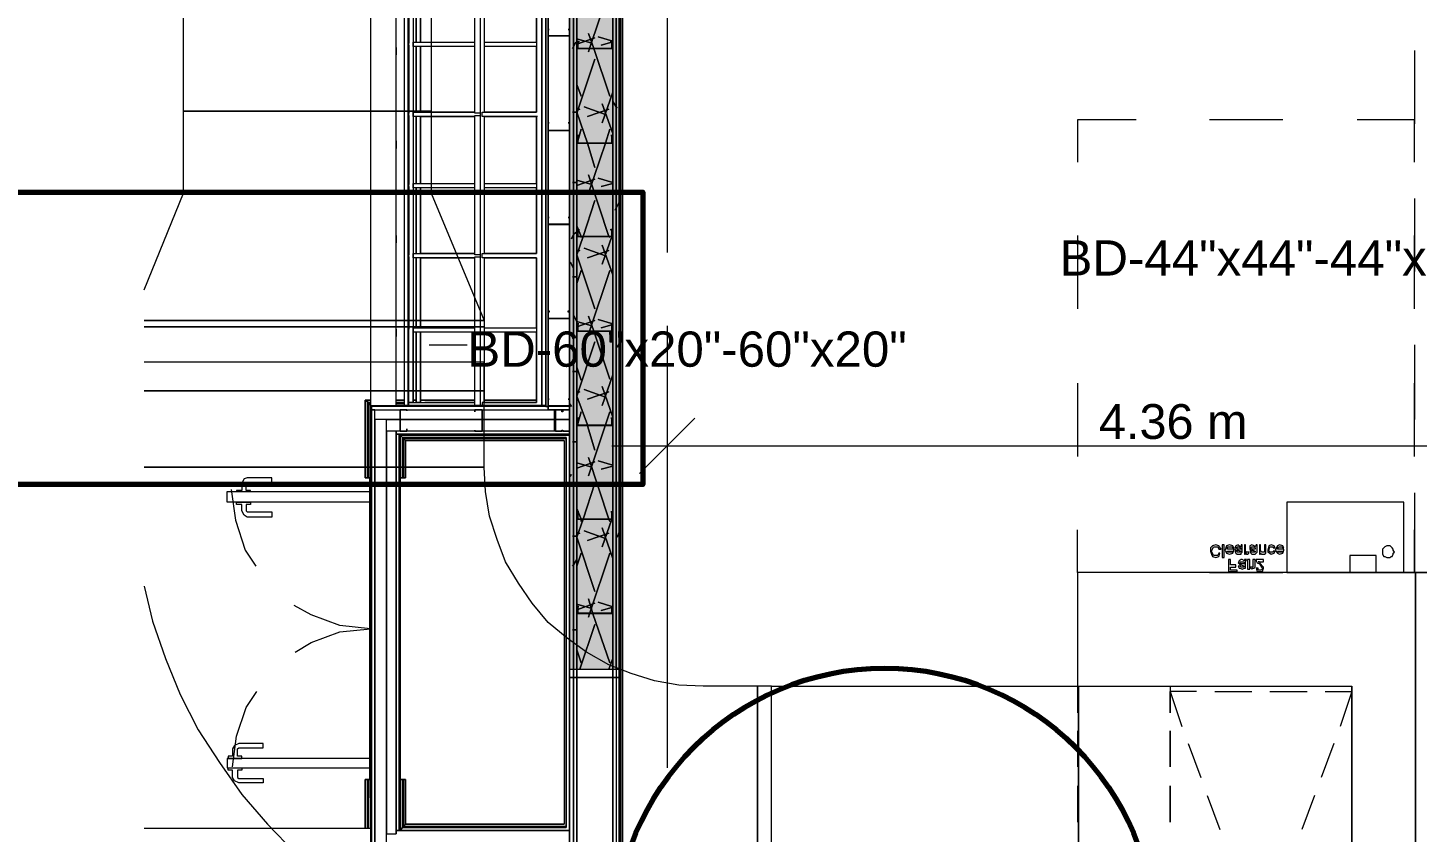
# Model space of a CAD drawing. Header units: metres. Extents: x -2 to 237, y -8 to 52.
# Drawn here: x 4.11 to 10.1, y 26.47 to 29.94 of the extents above; entities that cross this region are included whole.
import ezdxf

# ---------------------------------------------------------------- set-up
doc = ezdxf.new("R2010")
doc.units = ezdxf.units.M
doc.layers.add('HVAC - Ductos', color=5, linetype='Continuous', lineweight=0)
doc.layers.add('PDF4_Text', color=7, linetype='Continuous', lineweight=0)
doc.layers.add('PDF4_Geometry', color=7, linetype='Continuous', lineweight=0, true_color=0xaaaaaa)
doc.layers.add('PDF4_Solid Fills', color=7, linetype='Continuous', lineweight=0, true_color=0xffffff)
doc.styles.add('PDF Helvetica', font='')
doc.styles.get('PDF Helvetica').set_extended_font_data('Helvetica')

msp = doc.modelspace()

# ---------------------------------------------------------------- hatches: boundary and pattern name
at = {"layer": 'PDF4_Solid Fills', "lineweight": 0, "transparency": 33554559}
h = msp.add_hatch(color=256, dxfattribs=at)
h.paths.add_polyline_path([(6.4457, 27.1771), (6.464, 27.1771), (6.464, 33.1745), (6.4457, 33.1745)])
h.paths.add_polyline_path([(6.4457, 23.4157), (6.464, 23.4157), (6.464, 24.8588), (6.4457, 24.8588)])
h = msp.add_hatch(color=256, dxfattribs=at)
h.paths.add_polyline_path([(6.4457, 27.1771), (6.464, 27.1771), (6.464, 33.1745), (6.4457, 33.1745)])
h.paths.add_polyline_path([(6.4457, 23.4157), (6.464, 23.4157), (6.464, 24.8588), (6.4457, 24.8588)])
h = msp.add_hatch(color=256, dxfattribs=at)
h.paths.add_polyline_path([(6.4777, 27.1771), (6.4777, 33.1883), (6.464, 33.1883), (6.464, 27.1771)])
h.paths.add_polyline_path([(6.4777, 23.4019), (6.4777, 24.8588), (6.464, 24.8588), (6.464, 23.4019)])
h = msp.add_hatch(color=256, dxfattribs=at)
h.paths.add_polyline_path([(6.4777, 27.1771), (6.4777, 33.1883), (6.464, 33.1883), (6.464, 27.1771)])
h.paths.add_polyline_path([(6.4777, 23.4019), (6.4777, 24.8588), (6.464, 24.8588), (6.464, 23.4019)])
h = msp.add_hatch(color=256, dxfattribs=at)
h.paths.add_polyline_path([(6.4777, 27.1771), (6.6335, 27.1771), (6.6335, 33.2065), (6.4777, 33.2065)])
h.paths.add_polyline_path([(6.6335, 24.8588), (6.4777, 24.8588), (6.4777, 23.3836), (6.6289, 23.3881)])
h = msp.add_hatch(color=256, dxfattribs=at)
h.paths.add_polyline_path([(6.6335, 24.8588), (6.4777, 24.8588), (6.4777, 23.3836), (6.6289, 23.3881)])
h.paths.add_polyline_path([(6.4777, 27.1771), (6.6335, 27.1771), (6.6335, 33.2065), (6.4777, 33.2065)])
h = msp.add_hatch(color=256, dxfattribs=at)
h.paths.add_polyline_path([(6.6472, 24.8588), (6.6335, 24.8588), (6.6335, 23.4019), (6.6472, 23.4019)])
h.paths.add_polyline_path([(6.6335, 30.2331), (6.6472, 30.2331), (6.6472, 33.1883), (6.6335, 33.1883)])
h.paths.add_polyline_path([(6.6335, 27.1771), (6.6472, 27.1771), (6.6472, 30.1048), (6.6335, 30.1048)])
h = msp.add_hatch(color=256, dxfattribs=at)
h.paths.add_polyline_path([(6.6472, 30.2331), (6.661, 30.2331), (6.661, 33.1745), (6.6472, 33.1745)])
h.paths.add_polyline_path([(6.6472, 23.4157), (6.661, 23.4157), (6.661, 24.8588), (6.6472, 24.8588)])
h.paths.add_polyline_path([(6.6472, 27.1771), (6.661, 27.1771), (6.661, 30.0911), (6.6472, 30.0911)])
h = msp.add_hatch(color=256, dxfattribs=at)
h.paths.add_polyline_path([(6.6335, 27.1771), (6.6472, 27.1771), (6.6472, 30.1048), (6.6335, 30.1048)])
h.paths.add_polyline_path([(6.6335, 23.4019), (6.6472, 23.4019), (6.6472, 24.8588), (6.6335, 24.8588)])
h = msp.add_hatch(color=256, dxfattribs=at)
h.paths.add_polyline_path([(6.6472, 27.1771), (6.661, 27.1771), (6.661, 30.0911), (6.6472, 30.0911)])
h.paths.add_polyline_path([(6.6472, 23.4157), (6.661, 23.4157), (6.661, 24.8588), (6.6472, 24.8588)])
h = msp.add_hatch(color=256, dxfattribs=at)
h.paths.add_polyline_path([(6.4777, 29.8528), (6.4823, 29.8757), (6.4777, 29.8757)])
h.paths.add_polyline_path([(6.6289, 29.8528), (6.6335, 29.8757), (6.6289, 29.8757)])
h = msp.add_hatch(color=256, dxfattribs=at)
h.paths.add_polyline_path([(6.4777, 29.0419), (6.4823, 29.0648), (6.4777, 29.0648), (6.4777, 29.0419)])
h.paths.add_polyline_path([(6.6289, 29.0648), (6.6289, 29.0419), (6.6289, 29.0419), (6.6335, 29.0648)])
h = msp.add_hatch(color=256, dxfattribs=at)
h.paths.add_polyline_path([(6.6289, 28.2264), (6.6289, 28.2309), (6.4823, 28.2309), (6.6276, 28.2264)])
h.paths.add_polyline_path([(6.6289, 28.2309), (6.6335, 28.2493), (6.6289, 28.2493)])
h.paths.add_polyline_path([(6.4777, 28.2309), (6.4823, 28.2493), (6.4777, 28.2493)])
h = msp.add_hatch(color=256, dxfattribs=at)
h.paths.add_polyline_path([(6.4777, 27.42), (6.4823, 27.4337), (6.4777, 27.4337)])
h.paths.add_polyline_path([(6.6289, 27.42), (6.6335, 27.4337), (6.6289, 27.4337)])

# ---------------------------------------------------------------- linework, layer by layer
at = {"layer": 'HVAC - Ductos', "lineweight": 0}
for points in [[(5.8501, 29.5825), (4.7825, 29.5825), (4.7825, 32.0199), (5.8501, 32.0199)], [(4.7825, 29.2297), (4.7825, 29.5825), (5.8501, 29.5825), (5.8501, 29.2297)], [(9.245, 27.6949), (9.2542, 27.6949), (9.245, 27.7086), (9.2313, 27.7132), (9.2176, 27.7086), (9.2084, 27.6995), (9.2084, 27.6857), (9.213, 27.672), (9.2176, 27.6628), (9.2313, 27.6582), (9.245, 27.6628), (9.2496, 27.6765), (9.245, 27.6765), (9.2405, 27.6674), (9.2313, 27.6674), (9.2222, 27.6674), (9.2176, 27.6765), (9.213, 27.6857), (9.2176, 27.6949), (9.2222, 27.704), (9.2313, 27.704), (9.2405, 27.704)], [(9.2588, 27.7132), (9.2588, 27.6582), (9.268, 27.6582), (9.268, 27.7132)], [(9.3046, 27.6995), (9.3092, 27.6995), (9.3046, 27.7086), (9.2909, 27.7132), (9.2771, 27.7086), (9.2726, 27.6903), (9.2771, 27.6765), (9.2909, 27.672), (9.3046, 27.6765), (9.3092, 27.6903), (9.3092, 27.6949), (9.2817, 27.6949), (9.2817, 27.704), (9.2909, 27.704), (9.3, 27.704)], [(9.2817, 27.6857), (9.3046, 27.6857), (9.3, 27.6811), (9.2909, 27.6811), (9.2817, 27.6811)], [(9.3413, 27.704), (9.3321, 27.7086), (9.3276, 27.7132), (9.3184, 27.7086), (9.3138, 27.6995), (9.3138, 27.6949), (9.3184, 27.6903), (9.323, 27.6903), (9.3276, 27.6903), (9.3413, 27.6857), (9.3367, 27.6811), (9.3321, 27.6811), (9.323, 27.6811), (9.323, 27.6857), (9.3138, 27.6857), (9.3184, 27.6765), (9.323, 27.672), (9.3321, 27.672), (9.3413, 27.672), (9.3413, 27.6765), (9.3458, 27.6811), (9.3458, 27.6857), (9.3458, 27.6949), (9.3458, 27.704), (9.3458, 27.7132), (9.3413, 27.7132)], [(9.3413, 27.6949), (9.3276, 27.6949), (9.323, 27.6949), (9.323, 27.6995), (9.3184, 27.6995), (9.323, 27.704), (9.3276, 27.704), (9.3321, 27.704), (9.3367, 27.6995)], [(9.355, 27.7132), (9.355, 27.672), (9.3596, 27.672), (9.3596, 27.6811), (9.3642, 27.672), (9.3688, 27.672), (9.3734, 27.6765), (9.3734, 27.6811), (9.3688, 27.6811), (9.3642, 27.6811), (9.3596, 27.6857), (9.3596, 27.6903), (9.3596, 27.7132)], [(9.4008, 27.704), (9.3962, 27.7086), (9.3871, 27.7132), (9.3779, 27.7086), (9.3779, 27.6995), (9.3779, 27.6949), (9.3825, 27.6903), (9.3871, 27.6903), (9.3916, 27.6903), (9.4008, 27.6857), (9.4008, 27.6811), (9.3916, 27.6811), (9.3871, 27.6811), (9.3825, 27.6857), (9.3779, 27.6857), (9.3825, 27.6765), (9.3871, 27.672), (9.3962, 27.672), (9.4008, 27.672), (9.4054, 27.6765), (9.41, 27.6811), (9.41, 27.6857), (9.41, 27.6949), (9.41, 27.704), (9.41, 27.7132), (9.4054, 27.7132)], [(9.4008, 27.6949), (9.3916, 27.6949), (9.3871, 27.6949), (9.3825, 27.6995), (9.3871, 27.704), (9.3916, 27.704), (9.3962, 27.704), (9.4008, 27.6995)], [(9.4192, 27.7132), (9.4192, 27.672), (9.4237, 27.672), (9.4237, 27.6765), (9.4283, 27.672), (9.4375, 27.672), (9.4421, 27.672), (9.4467, 27.6765), (9.4467, 27.6811), (9.4467, 27.6857), (9.4467, 27.7132), (9.4421, 27.7132), (9.4421, 27.6903), (9.4421, 27.6811), (9.4375, 27.6811), (9.4329, 27.6811), (9.4283, 27.6811), (9.4237, 27.6903), (9.4237, 27.7132)], [(9.4787, 27.6995), (9.4879, 27.6995), (9.4833, 27.7086), (9.4696, 27.7132), (9.4604, 27.7086), (9.4558, 27.6903), (9.4558, 27.6811), (9.465, 27.6765), (9.4696, 27.672), (9.4833, 27.6765), (9.4879, 27.6857), (9.4787, 27.6857), (9.4787, 27.6811), (9.4696, 27.6811), (9.465, 27.6811), (9.4604, 27.6903), (9.465, 27.704), (9.4696, 27.704), (9.4787, 27.704)], [(9.5199, 27.6995), (9.5245, 27.6995), (9.5199, 27.7086), (9.5062, 27.7132), (9.4971, 27.7086), (9.4879, 27.6903), (9.4971, 27.6765), (9.5062, 27.672), (9.5199, 27.6765), (9.5245, 27.6903), (9.5245, 27.6949), (9.4971, 27.6949), (9.5016, 27.704), (9.5062, 27.704), (9.5154, 27.704)], [(9.4971, 27.6857), (9.5199, 27.6857), (9.5154, 27.6811), (9.5062, 27.6811), (9.5016, 27.6811)], [(9.8086, 27.6674), (9.8086, 27.594), (9.9232, 27.594), (9.9232, 27.6674)], [(9.9506, 27.6811), (9.9506, 27.6765), (9.9506, 27.672), (9.9552, 27.6628), (9.9598, 27.6628), (9.969, 27.6582), (9.9735, 27.6582), (9.9827, 27.6582), (9.9873, 27.6628), (9.9919, 27.6628), (9.9965, 27.672), (9.9965, 27.6765), (10.001, 27.6811), (9.9965, 27.6903), (9.9965, 27.6949), (9.9919, 27.6995), (9.9873, 27.704), (9.9827, 27.7086), (9.9735, 27.7086), (9.969, 27.7086), (9.9598, 27.704), (9.9552, 27.6995), (9.9506, 27.6949), (9.9506, 27.6903)], [(9.2863, 27.6491), (9.2863, 27.5986), (9.323, 27.5986), (9.323, 27.6032), (9.2954, 27.6032), (9.2954, 27.617), (9.3184, 27.617), (9.3184, 27.6262), (9.2954, 27.6262), (9.2954, 27.6491)], [(9.355, 27.6445), (9.3458, 27.6491), (9.3413, 27.6491), (9.3321, 27.6445), (9.3276, 27.6353), (9.3321, 27.6307), (9.3367, 27.6262), (9.3413, 27.6262), (9.355, 27.6216), (9.3504, 27.617), (9.3458, 27.617), (9.3413, 27.617), (9.3367, 27.6216), (9.3276, 27.6216), (9.3321, 27.6124), (9.3367, 27.6124), (9.3458, 27.6078), (9.355, 27.6124), (9.3596, 27.6124), (9.3596, 27.617), (9.3596, 27.6216), (9.3596, 27.6307), (9.3596, 27.6399), (9.3642, 27.6491), (9.355, 27.6491)], [(9.355, 27.6307), (9.3458, 27.6307), (9.3367, 27.6307), (9.3367, 27.6353), (9.3367, 27.6399), (9.3413, 27.6399), (9.3504, 27.6399), (9.355, 27.6353)], [(9.3688, 27.6491), (9.3688, 27.6078), (9.3779, 27.6078), (9.3779, 27.617), (9.3825, 27.6124), (9.3871, 27.6078), (9.3916, 27.6124), (9.3962, 27.6124), (9.4008, 27.617), (9.4008, 27.6262), (9.4008, 27.6491), (9.3916, 27.6491), (9.3916, 27.6262), (9.3916, 27.6216), (9.3916, 27.617), (9.3871, 27.617), (9.3779, 27.617), (9.3779, 27.6262), (9.3779, 27.6491)], [(9.4375, 27.6399), (9.4375, 27.6491), (9.4054, 27.6491), (9.4054, 27.6445), (9.41, 27.6353), (9.4192, 27.6307), (9.4283, 27.617), (9.4329, 27.6124), (9.4283, 27.6032), (9.4237, 27.6032), (9.4146, 27.6032), (9.4146, 27.6124), (9.4054, 27.6124), (9.41, 27.5986), (9.4237, 27.5986), (9.4329, 27.5986), (9.4375, 27.6124), (9.4375, 27.617), (9.4329, 27.6216), (9.4237, 27.6307), (9.4192, 27.6399), (9.4146, 27.6399)], [(8.6403, 24.8955), (7.3162, 24.8955), (7.3162, 27.1038), (8.6403, 27.1038)]]:
    msp.add_lwpolyline(points, close=True, dxfattribs=at)
for points in [[(10.0881, 29.8437), (10.0881, 29.5275)], [(8.8877, 29.5458), (8.6357, 29.5458), (8.6357, 29.3626)], [(9.5199, 29.5458), (9.2038, 29.5458)], [(10.0881, 29.3626), (10.0881, 29.5458), (9.8406, 29.5458)], [(4.613, 28.8128), (4.7825, 29.2297), (5.8501, 29.2297), (6.0791, 28.6799), (4.613, 28.6799), (6.0791, 28.6799), (6.0791, 28.6524), (4.613, 28.6524)], [(10.0881, 29.2068), (10.0881, 28.8907)], [(8.6357, 29.0464), (8.6357, 28.7303)], [(10.0881, 28.7303), (10.0881, 29.0464)], [(5.8409, 28.5746), (6.0058, 28.5746)], [(10.0881, 28.5746), (10.0881, 28.2538)], [(7.3162, 24.8955), (7.3162, 27.1038), (7.2566, 27.1038), (7.023, 27.1038), (6.9176, 27.1084), (6.8122, 27.1267), (6.7114, 27.1588), (6.6152, 27.1955), (6.519, 27.2505), (6.4365, 27.31), (6.354, 27.3787), (6.2853, 27.4612), (6.2258, 27.5482), (6.1708, 27.6399), (6.1342, 27.7361), (6.102, 27.8369), (6.0837, 27.9423), (6.0791, 28.0476), (4.613, 28.0476), (6.0791, 28.0476), (6.0791, 28.3775), (4.613, 28.3775), (6.0791, 28.3775), (6.0791, 28.5012), (4.613, 28.5012)], [(8.6357, 28.4096), (8.6357, 28.0935)], [(10.0881, 28.0935), (10.0881, 28.4096)], [(6.8672, 28.3775), (6.8672, 28.1393), (6.8672, 27.9011)], [(6.9863, 28.2584), (6.8672, 28.1393), (6.7481, 28.0202)], [(6.6289, 28.1393), (11.2197, 28.1393), (13.7076, 28.1393), (16.3008, 28.1393)], [(10.0881, 27.9377), (10.0881, 27.594), (10.6653, 27.594), (10.0927, 27.594), (10.0927, 24.4052)], [(9.9232, 27.594), (10.0423, 27.594), (10.0423, 27.8965), (9.5383, 27.8965), (9.5383, 27.594), (9.8086, 27.594)], [(8.6357, 25.01), (8.6357, 24.8955), (8.6357, 24.4052), (10.0927, 24.4052), (10.0927, 27.594), (8.6357, 27.594), (8.6357, 27.7773)], [(9.8406, 27.594), (10.0881, 27.594), (10.0881, 27.7773)], [(8.8877, 27.594), (8.6357, 27.594), (8.6357, 27.1038), (8.6357, 26.9893)], [(9.2313, 27.594), (8.7136, 27.594)], [(9.2038, 27.594), (9.5199, 27.594)], [(9.4283, 27.594), (9.3, 27.594)], [(4.613, 27.5345), (4.6497, 27.3833), (4.7046, 27.2229), (4.7688, 27.0672), (4.8467, 26.916), (4.9384, 26.7739), (5.0346, 26.6365), (5.1445, 26.5082), (5.2636, 26.3845)], [(7.2566, 24.8955), (7.2566, 27.1038), (7.2566, 24.8955)], [(9.8178, 24.8955), (9.0343, 24.8955), (9.0251, 24.8955), (9.0068, 24.8955), (8.9793, 24.8955), (8.9427, 24.8955), (8.8923, 24.8955), (8.8373, 24.8955), (8.7732, 24.8955), (8.709, 24.8955), (8.6403, 24.8955), (8.6403, 27.1038), (8.709, 27.1038), (8.7732, 27.1038), (8.8373, 27.1038), (8.8923, 27.1038), (8.9427, 27.1038), (8.9793, 27.1038), (9.0068, 27.1038), (9.0251, 27.1038), (9.0343, 27.1038), (9.8178, 27.1038)], [(8.6403, 27.1038), (8.7548, 27.1038), (8.8694, 27.1038), (8.9839, 27.1038), (9.0893, 27.1038), (9.1947, 27.1038), (9.2954, 27.1038), (9.3871, 27.1038), (9.4741, 27.1038), (9.552, 27.1038), (9.6207, 27.1038), (9.6803, 27.1038), (9.7307, 27.1038), (9.7674, 27.1038), (9.7948, 27.1038), (9.8132, 27.1038), (9.8178, 27.1038), (9.8178, 24.8955)], [(9.0343, 27.1038), (9.0343, 26.9893)], [(9.8178, 24.8955), (9.8178, 27.1038), (9.8178, 24.8955)], [(8.6357, 26.9114), (8.6357, 26.7557)], [(9.0343, 26.9114), (9.0343, 26.7557)], [(8.6357, 26.6732), (8.6357, 26.5174)], [(9.0343, 26.6732), (9.0343, 26.5174)]]:
    msp.add_lwpolyline(points, dxfattribs=at)
at = {"layer": 'PDF4_Geometry', "lineweight": 0}
for points in [[(16.1633, 30.0544), (16.2778, 30.0544), (16.2778, 27.0947), (16.4932, 27.0947), (16.4932, 33.2845), (18.7565, 33.2845), (18.7565, 33.3898), (16.2778, 33.3898), (6.4457, 33.3898), (6.4457, 33.1745), (6.4457, 27.1771), (6.6656, 27.1771), (6.6656, 30.0727), (9.6574, 30.0727), (9.8406, 30.0727), (9.8406, 30.4072), (9.6574, 30.4072), (9.6574, 30.2606), (9.4787, 30.2606)], [(6.4457, 33.3715), (6.4457, 33.1883), (6.4457, 33.1745), (6.4457, 27.1771), (6.6656, 27.1771), (6.6656, 27.1405), (6.6656, 24.8588)], [(16.2778, 33.3577), (6.4457, 33.3577), (6.4457, 33.2065), (6.6289, 33.2065), (6.4777, 33.2065), (6.4777, 27.1771), (6.6335, 27.1771)], [(16.31, 23.2324), (16.31, 23.2186), (6.464, 23.2186), (6.464, 23.2324), (6.464, 23.3836), (6.464, 23.4019), (6.464, 23.4157), (6.464, 24.8588), (6.464, 27.1405), (6.464, 27.1771), (6.464, 33.1745), (6.464, 33.1883), (6.464, 33.2065), (6.464, 33.3577), (6.464, 33.3715), (16.2778, 33.3715), (16.2916, 33.3715), (16.2916, 33.3577)], [(16.2778, 33.3577), (6.4777, 33.3577), (6.4777, 33.2065), (6.4777, 33.1883), (6.4777, 33.1745), (6.4777, 27.1771), (6.6335, 27.1771), (6.6335, 33.2065), (16.2778, 33.2065)], [(6.4457, 33.1745), (6.4457, 27.1771), (6.4457, 33.1745)], [(9.7582, 33.2065), (9.7582, 33.1745), (9.7582, 33.1653), (9.7582, 32.6705), (9.7582, 32.0611), (9.7582, 31.5435), (9.7582, 30.4072), (9.8086, 30.4072), (9.8086, 31.5435), (9.8269, 31.5435), (9.8269, 30.4072), (9.8269, 30.0911), (9.8086, 30.0911), (9.6574, 30.0911), (6.6656, 30.0911), (6.661, 30.0911), (6.6472, 30.0911), (6.6472, 27.1771), (6.6472, 27.1405), (6.6472, 24.8588)], [(6.4457, 31.5435), (5.6989, 31.5435), (5.6989, 31.4931), (5.7172, 31.4931), (6.07, 31.4931), (6.3861, 31.4931), (6.4457, 31.4931), (6.3861, 31.4931), (6.07, 31.4931), (5.7172, 31.4931), (5.6576, 31.4931), (5.6576, 31.4518), (6.4457, 31.4518), (6.4457, 28.2951), (6.354, 28.2951), (6.354, 31.4518)], [(5.6576, 26.4166), (5.6576, 28.2538), (5.7172, 28.2538), (6.07, 28.2538), (6.3861, 28.2538), (6.4457, 28.2538), (6.3861, 28.2538), (6.07, 28.2538), (5.7172, 28.2538), (5.6072, 28.2538), (5.6072, 28.2951), (6.4457, 28.2951), (6.4457, 28.3134), (6.4457, 31.4334), (6.4457, 31.4518), (6.354, 31.4518), (6.354, 31.4334), (5.6072, 31.4334), (5.6072, 31.4518), (6.354, 31.4518)], [(6.354, 28.2951), (6.354, 31.4518), (6.354, 28.2951)], [(5.5889, 31.4334), (5.5889, 28.3134), (5.5798, 28.3225), (5.5889, 28.3134), (5.5889, 28.1851), (5.5889, 26.4899), (4.613, 26.4899)], [(5.5935, 26.357), (5.5935, 28.3088), (5.5935, 28.2951), (6.354, 28.2951), (6.354, 28.3088), (6.354, 31.4334), (6.3449, 31.4334), (6.3449, 28.3088), (6.354, 28.3088), (5.5935, 28.3088), (5.5889, 28.3088), (5.5889, 26.4899), (5.5889, 26.357)], [(5.7355, 28.3134), (5.7355, 31.4334)], [(5.7493, 31.4334), (5.7493, 28.3134), (5.7539, 28.3134), (5.7539, 28.6341), (5.7493, 28.6341)], [(6.3265, 31.4334), (6.3265, 28.3134), (6.3265, 31.4334)], [(6.3449, 28.3134), (6.3449, 31.4334), (6.3449, 28.3134)], [(5.8042, 30.169), (5.8042, 29.8803), (5.8042, 30.169), (6.038, 30.169), (5.7722, 30.169), (5.7722, 30.1873), (6.038, 30.1873), (5.8042, 30.1873), (5.8042, 30.7783), (5.8042, 30.1873)], [(6.3037, 30.7737), (6.0608, 30.7737), (6.0608, 28.3134)], [(6.0791, 30.7737), (6.0791, 30.1873), (6.3037, 30.1873), (6.07, 30.1873), (6.07, 30.169), (6.3037, 30.169), (6.0791, 30.169), (6.0791, 29.5779), (6.3037, 29.5779)], [(6.8672, 30.2422), (6.8672, 28.9731)], [(6.6472, 30.2331), (6.6335, 30.2331), (6.6335, 30.1552), (6.6335, 30.1048), (6.6335, 27.1771), (6.6335, 27.1405), (6.6335, 24.9963), (6.6335, 27.1405), (6.6335, 27.1771), (6.6472, 27.1771)], [(5.7493, 30.1736), (5.7539, 30.1736), (5.7539, 29.8757), (5.7493, 29.8757)], [(6.0791, 29.8803), (6.3037, 29.8803), (6.3037, 30.169), (6.3037, 29.5779), (6.3037, 29.862), (6.0791, 29.862)], [(6.661, 30.0773), (6.661, 27.1771), (6.6472, 27.1771), (6.6472, 27.1405), (6.6472, 24.8588)], [(6.6656, 23.4157), (6.6656, 30.0727), (6.6656, 23.4157), (6.6656, 30.0727), (9.8452, 30.0727), (6.6656, 30.0727), (6.6656, 23.4157), (6.6656, 30.0727), (6.6656, 23.4157)], [(6.6656, 23.4203), (6.6656, 30.0407), (6.6656, 23.4203), (16.2778, 23.4203), (16.2778, 30.0544), (16.2778, 23.4157), (16.2778, 24.8588), (16.2778, 25.0375), (16.2778, 27.0947), (16.2778, 25.0375), (16.2916, 25.0375), (16.2916, 27.0947), (16.2916, 25.0375), (16.31, 25.0375), (16.31, 27.0947)], [(6.038, 29.862), (5.7722, 29.862), (5.7722, 29.8803), (6.038, 29.8803)], [(5.6989, 29.8574), (5.6989, 29.8299), (5.6989, 29.8253)], [(5.7493, 29.8666), (5.7539, 29.8666), (5.7539, 29.5734), (5.7493, 29.5734)], [(5.8042, 29.5596), (5.8042, 29.271), (5.8042, 29.5596), (6.038, 29.5596), (5.7722, 29.5596), (5.7722, 29.5779), (6.038, 29.5779), (5.8042, 29.5779), (5.8042, 29.862), (5.8042, 29.5779)], [(5.7493, 29.5642), (5.7539, 29.5642), (5.7539, 29.2664), (5.7493, 29.2664)], [(6.3083, 29.5596), (6.0791, 29.5596), (6.3037, 29.5596), (6.07, 29.5596), (6.07, 29.5779), (6.3037, 29.5779), (6.0791, 29.5779)], [(6.0791, 29.271), (6.3037, 29.271), (6.3037, 29.5596), (6.3037, 28.9685), (6.3037, 29.2526), (6.0791, 29.2526)], [(6.0791, 29.5596), (6.0791, 28.9685), (6.3037, 28.9685), (6.0791, 28.9685)], [(5.6989, 29.4542), (5.6989, 29.4221)], [(5.7493, 29.2572), (5.7539, 29.2572), (5.7539, 28.9639), (5.7493, 28.9639)], [(6.038, 29.2526), (5.7722, 29.2526), (5.7722, 29.271), (6.038, 29.271)], [(5.8042, 28.9502), (5.8042, 28.6478), (5.8042, 28.9502), (6.038, 28.9502), (5.7722, 28.9502), (5.7722, 28.9685), (6.038, 28.9685), (5.8042, 28.9685), (5.8042, 29.2526), (5.8042, 28.9685)], [(5.6989, 29.0464), (5.6989, 29.019), (5.6989, 29.0144)], [(5.7493, 28.9548), (5.7539, 28.9548), (5.7539, 28.6433), (5.7493, 28.6433)], [(6.3037, 28.9502), (6.07, 28.9502), (6.07, 28.9685), (6.3037, 28.9685)], [(6.0791, 28.9502), (6.3037, 28.9502), (6.0791, 28.9502), (6.0791, 28.3271), (6.3037, 28.3271), (6.07, 28.3271), (6.07, 28.3134)], [(6.0791, 28.6478), (6.3037, 28.6478), (6.3037, 28.9502), (6.3037, 28.3271), (6.3037, 28.6295), (6.0791, 28.6295)], [(5.6989, 28.6433), (5.6989, 28.6112)], [(5.7539, 28.6341), (5.7539, 28.6433)], [(6.038, 28.6295), (5.7722, 28.6295), (5.7722, 28.6478), (6.038, 28.6478)], [(5.7722, 28.3271), (5.7722, 28.6295)], [(6.8672, 28.657), (6.8672, 28.3363)], [(5.6989, 28.3271), (5.7355, 28.3271)], [(5.6989, 28.3271), (5.7355, 28.3271)], [(5.7539, 28.3134), (5.7539, 28.3271), (6.038, 28.3271), (5.8226, 28.3271)], [(6.0791, 28.3271), (6.2303, 28.3271)], [(5.7447, 28.2905), (5.7447, 28.2951)], [(5.7447, 28.2951), (5.7447, 28.2905)], [(6.3815, 28.2951), (6.3861, 28.2951)], [(6.3815, 28.2034), (6.3815, 28.2951)], [(6.3815, 28.2951), (6.3861, 28.2951)], [(6.3815, 28.2034), (6.3815, 28.2951)], [(6.3861, 28.2951), (6.3861, 28.2034)], [(6.4136, 28.2951), (6.3861, 28.2951)], [(6.3861, 28.2951), (6.4136, 28.2951)], [(6.3861, 28.2951), (6.3861, 28.2034)], [(6.4136, 28.2951), (6.3861, 28.2951)], [(6.3861, 28.2951), (6.4136, 28.2951)], [(6.4136, 28.2859), (6.4136, 28.2951)], [(6.4136, 28.2951), (6.4136, 28.2859)], [(6.4136, 28.2951), (6.4457, 28.2951)], [(6.4136, 28.2859), (6.4136, 28.2951)], [(6.4136, 28.2859), (6.4136, 28.2951)], [(6.4136, 28.2951), (6.4136, 28.2859)], [(6.4182, 28.2859), (6.4136, 28.2859)], [(6.4182, 28.2951), (6.4182, 28.2859)], [(6.4457, 28.2951), (6.4182, 28.2951)], [(6.4457, 28.2951), (6.4457, 28.2034)], [(6.4457, 28.2034), (6.4457, 28.2951)], [(6.4457, 28.1897), (5.7126, 28.1897), (5.7126, 28.1851), (5.7172, 28.1851), (6.4457, 28.1851), (6.4457, 28.2034), (5.6989, 28.2034), (5.6989, 28.1897), (6.4457, 28.1897), (6.4457, 28.2034), (5.6576, 28.2034), (5.6576, 28.2538), (5.6072, 28.2538), (5.6072, 26.4166), (5.6072, 26.3754), (6.4457, 26.3754), (5.5935, 26.3754), (5.5935, 26.357), (6.4457, 26.357)], [(6.038, 28.208), (6.038, 28.2034)], [(6.038, 28.2034), (6.038, 28.208)], [(6.3861, 28.2034), (6.3815, 28.2034)], [(6.3861, 28.2034), (6.3815, 28.2034)], [(6.3861, 28.2034), (6.4136, 28.2034)], [(6.4136, 28.2034), (6.3861, 28.2034)], [(6.3861, 28.2034), (6.4136, 28.2034)], [(6.4136, 28.2034), (6.3861, 28.2034)], [(6.4136, 28.208), (6.4182, 28.208)], [(6.4136, 28.2034), (6.4136, 28.208)], [(6.4136, 28.208), (6.4136, 28.2034)], [(6.4136, 28.2034), (6.4136, 28.208)], [(6.4457, 28.2034), (6.4136, 28.2034)], [(6.4182, 28.208), (6.4182, 28.2034)], [(6.4182, 28.2034), (6.4457, 28.2034)], [(5.7172, 28.0018), (5.7172, 28.1851), (5.7264, 28.1759), (6.4319, 28.1759), (5.7264, 28.1759), (5.7172, 28.1851), (5.7126, 28.1851), (5.7126, 26.4808), (5.7172, 26.4808), (5.7126, 26.4808), (6.4457, 26.4808), (5.7172, 26.4808), (5.7172, 26.7007), (5.7172, 28.0018), (5.7172, 28.1851), (5.7172, 26.4808), (5.7172, 28.1851), (6.4457, 28.1851), (5.8226, 28.1851), (6.4457, 28.1851)], [(6.4457, 26.357), (6.4457, 26.4808), (6.4457, 28.0843), (6.4457, 26.4808), (5.7172, 26.4808), (5.7264, 26.4944), (6.4319, 26.4944), (6.4319, 28.1759), (6.4319, 26.4944), (6.4319, 28.1759), (6.4319, 26.4944), (5.7264, 26.4944), (5.7172, 26.4808), (5.7172, 26.7007)], [(6.4227, 28.1622), (6.4227, 26.5082)], [(6.4227, 28.1622), (6.4227, 26.5082)], [(6.8672, 28.0202), (6.8672, 26.7511)], [(4.9887, 27.9514), (5.007, 27.8186), (5.0483, 27.6903), (5.0941, 27.6216)], [(5.5889, 27.8094), (5.5844, 27.8049)], [(5.5889, 27.6307), (5.5844, 27.6262)], [(5.2636, 27.2505), (5.3323, 27.2917), (5.456, 27.3375), (5.5889, 27.3513), (5.456, 27.365), (5.3323, 27.4108), (5.259, 27.452)], [(5.7172, 27.452), (5.7172, 27.4475)], [(5.5889, 27.3879), (5.5844, 27.3833)], [(5.7172, 27.2505), (5.7172, 27.2459)], [(5.5889, 27.2046), (5.5844, 27.2046)], [(6.4457, 27.1771), (6.464, 27.1771), (6.464, 27.1405), (6.464, 24.8588), (6.4457, 24.8588)], [(6.464, 27.1771), (6.4777, 27.1771)], [(6.464, 27.1405), (6.4777, 27.1405)], [(6.464, 27.1405), (6.4777, 27.1405)], [(6.661, 27.1405), (6.661, 27.1771), (6.661, 27.1405), (6.661, 24.8588), (6.661, 27.1405), (6.6472, 27.1405), (6.661, 27.1405), (6.6656, 27.1405)], [(6.6656, 27.1771), (6.6656, 27.1405), (6.6656, 24.8588)], [(4.9933, 26.7557), (5.0116, 26.8885), (5.0528, 27.0122), (5.0987, 27.0809)], [(5.5889, 26.9618), (5.5844, 26.9618)], [(5.5889, 26.7831), (5.5844, 26.7831)], [(5.7309, 26.7007), (5.7264, 26.7007)], [(5.7264, 26.7007), (5.7309, 26.7007)], [(5.7309, 26.7007), (5.7355, 26.7007)], [(5.7309, 26.7007), (5.7355, 26.7007)], [(6.4457, 26.4808), (5.6989, 26.4808), (5.6989, 26.467)]]:
    msp.add_lwpolyline(points, dxfattribs=at)
for points in [[(6.4457, 27.1771), (6.464, 27.1771), (6.464, 33.1745), (6.4457, 33.1745)], [(6.464, 27.1771), (6.4777, 27.1771), (6.4777, 33.1883), (6.464, 33.1883)], [(6.3449, 31.4334), (6.3449, 28.3134), (5.6989, 28.3134), (5.6989, 31.4334), (5.7172, 31.4334), (6.3449, 31.4334), (5.5889, 31.4334)], [(5.7539, 31.4152), (5.7722, 31.4152), (5.7722, 28.3271), (5.7539, 28.3271)], [(5.7859, 30.169), (5.7859, 29.8803)], [(6.038, 29.5734), (6.038, 30.1736), (6.0608, 30.1736), (6.0608, 29.5734)], [(6.6335, 27.1771), (6.6472, 27.1771), (6.6472, 30.1048), (6.6335, 30.1048)], [(6.6472, 27.1771), (6.661, 27.1771), (6.661, 30.0911), (6.6472, 30.0911)], [(6.6656, 27.1771), (6.6656, 30.0773), (6.661, 30.0773), (6.661, 27.1771)], [(6.6748, 23.4294), (6.6748, 30.0635), (6.6748, 23.4248), (6.6748, 30.0635)], [(6.354, 29.9078), (6.3586, 29.9078), (6.4457, 29.9078), (6.4457, 29.9353), (6.4411, 29.9353), (6.4457, 29.9353), (6.4457, 29.9078), (6.3586, 29.9078), (6.354, 29.9078), (6.354, 29.9353)], [(6.3586, 29.9353), (6.354, 29.9353)], [(6.6335, 29.8528), (6.6289, 29.8528), (6.4823, 29.8528), (6.4777, 29.8528), (6.4777, 29.8849), (6.4869, 29.8849), (6.4869, 29.8803), (6.4823, 29.8803), (6.4823, 29.8528), (6.6289, 29.8528), (6.6289, 29.8803), (6.6244, 29.8803), (6.6244, 29.8849), (6.6335, 29.8849)], [(5.7859, 29.862), (5.7859, 29.5779)], [(5.7859, 29.5596), (5.7859, 29.271)], [(6.038, 28.9639), (6.038, 29.5642), (6.0608, 29.5642), (6.0608, 28.9639)], [(6.354, 29.5), (6.3586, 29.5), (6.4457, 29.5), (6.4457, 29.5321), (6.4411, 29.5321), (6.4457, 29.5321), (6.4457, 29.5), (6.3586, 29.5), (6.354, 29.5), (6.354, 29.5321)], [(6.3586, 29.5321), (6.354, 29.5321)], [(6.6335, 29.4497), (6.6289, 29.4451), (6.4823, 29.4451), (6.4777, 29.4451), (6.4777, 29.4497), (6.4777, 29.4771), (6.4869, 29.4771), (6.4823, 29.4771), (6.4823, 29.4497), (6.4823, 29.4451), (6.6289, 29.4451), (6.6289, 29.4497), (6.6289, 29.4771), (6.6244, 29.4771), (6.6335, 29.4771)], [(5.7859, 29.2526), (5.7859, 28.9685)], [(6.354, 29.0968), (6.3586, 29.0968), (6.4457, 29.0968), (6.4457, 29.1244), (6.4411, 29.1244), (6.4457, 29.1244), (6.4457, 29.0968), (6.4457, 29.0923), (6.3586, 29.0923), (6.354, 29.0923), (6.354, 29.0968), (6.354, 29.1244)], [(6.3586, 29.1244), (6.354, 29.1244)], [(6.6335, 29.0419), (6.6289, 29.0419), (6.4823, 29.0419), (6.4777, 29.0419), (6.4777, 29.074), (6.4869, 29.074), (6.4869, 29.0694), (6.4823, 29.0694), (6.4823, 29.0419), (6.6289, 29.0419), (6.6289, 29.0694), (6.6244, 29.0694), (6.6244, 29.074), (6.6335, 29.074)], [(5.7859, 28.9502), (5.7859, 28.6478)], [(6.038, 28.9548), (6.0608, 28.9548), (6.0608, 28.3134), (6.038, 28.3134)], [(6.3586, 28.7212), (6.3586, 28.7166), (6.354, 28.7166), (6.354, 28.689), (6.3586, 28.689), (6.4457, 28.689), (6.4457, 28.7166), (6.4411, 28.7166), (6.4411, 28.7212), (6.4457, 28.7212), (6.4457, 28.689), (6.3586, 28.689), (6.354, 28.689), (6.354, 28.7212)], [(5.8042, 28.3271), (5.8042, 28.6295), (5.8042, 28.3271), (5.7859, 28.3271), (5.7859, 28.6295), (5.7859, 28.3271)], [(6.6335, 28.6341), (6.6289, 28.6341), (6.4823, 28.6341), (6.4777, 28.6341), (6.4777, 28.6662), (6.4869, 28.6662), (6.4823, 28.6662), (6.4823, 28.6341), (6.6289, 28.6341), (6.6289, 28.6662), (6.6244, 28.6662), (6.6335, 28.6662)], [(5.5889, 28.3363), (5.566, 28.3363), (5.5706, 28.3317), (5.5752, 28.3317), (5.5752, 28.3271), (5.5889, 28.3271), (5.5752, 28.3271), (5.5889, 28.3271), (5.5752, 28.3271), (5.5752, 28.3317), (5.5706, 28.3317), (5.566, 28.3363)], [(5.5798, 28.3225), (5.5752, 28.3271), (5.5752, 28.0018), (5.5798, 28.0018), (5.5752, 28.0018), (5.5706, 28.0018), (5.5752, 28.0018), (5.5798, 28.0018), (5.5752, 28.0018), (5.5752, 28.3271), (5.5752, 28.3317), (5.5706, 28.3317), (5.566, 28.3363), (5.566, 28.0018), (5.5706, 28.0018), (5.5752, 28.0018), (5.5752, 28.3271), (5.5752, 28.0018), (5.5706, 28.0018), (5.566, 28.0018), (5.566, 28.3363), (5.5706, 28.3317), (5.5752, 28.3317), (5.5752, 28.3271)], [(5.5889, 28.3271), (5.5752, 28.3271)], [(5.5752, 28.3271), (5.5752, 28.0018)], [(5.5798, 28.0018), (5.5889, 28.0018), (5.5889, 28.3134), (5.5798, 28.3225), (5.5889, 28.3225), (5.5798, 28.3225), (5.5889, 28.3134), (5.5889, 28.0018), (5.5798, 28.0018), (5.5798, 28.3225)], [(5.7355, 28.3363), (5.6989, 28.3363)], [(5.7355, 28.3271), (5.6989, 28.3271)], [(5.6989, 28.3271), (5.7355, 28.3271)], [(5.6989, 28.3225), (5.7355, 28.3225)], [(5.7859, 28.3363), (5.7722, 28.3363)], [(6.038, 28.3363), (5.8042, 28.3363)], [(6.3037, 28.3363), (6.0791, 28.3363)], [(6.354, 28.3134), (6.3586, 28.3134), (6.4457, 28.3134), (6.4457, 28.3409), (6.4411, 28.3409), (6.4457, 28.3409), (6.4457, 28.3134), (6.4457, 28.3088), (6.3586, 28.3088), (6.354, 28.3088), (6.354, 28.3134), (6.354, 28.3409)], [(6.3586, 28.3409), (6.354, 28.3409)], [(6.3449, 28.3088), (5.5889, 28.3088), (5.5889, 28.3134), (5.6989, 28.3134), (6.3449, 28.3134)], [(5.6072, 28.2951), (5.5935, 28.2951), (5.5935, 26.3754), (5.6072, 26.3754)], [(5.7172, 28.2951), (5.7172, 28.2034), (5.7447, 28.2034), (5.7447, 28.2126), (5.7447, 28.2034), (5.7172, 28.2034), (5.7172, 28.2951), (5.7447, 28.2951)], [(5.7172, 28.2951), (5.7172, 28.2034), (5.7447, 28.2034), (5.7447, 28.2126), (5.7447, 28.2034), (5.7172, 28.2034), (5.7172, 28.2951), (5.7447, 28.2951)], [(5.7447, 28.2905), (5.7447, 28.2951)], [(6.0654, 28.2034), (6.07, 28.2034), (6.07, 28.2951), (6.0654, 28.2951), (6.038, 28.2951), (6.038, 28.2859), (6.038, 28.2951), (6.0654, 28.2951), (6.07, 28.2951), (6.07, 28.2034), (6.0654, 28.2034), (6.038, 28.2034)], [(6.0654, 28.2034), (6.07, 28.2034), (6.07, 28.2951), (6.0654, 28.2951), (6.038, 28.2951), (6.038, 28.2859), (6.038, 28.2951), (6.0654, 28.2951), (6.07, 28.2951), (6.07, 28.2034), (6.0654, 28.2034), (6.038, 28.2034)], [(6.4136, 28.208), (6.4182, 28.208), (6.4182, 28.2034), (6.4457, 28.2034), (6.4457, 28.2951), (6.4182, 28.2951), (6.4182, 28.2859), (6.4136, 28.2859), (6.4136, 28.2951), (6.4457, 28.2951), (6.4457, 28.2034), (6.4136, 28.2034)], [(5.6576, 26.467), (5.6989, 26.467), (5.6989, 28.2034), (5.6576, 28.2034)], [(6.038, 28.208), (6.038, 28.2034)], [(6.4136, 28.208), (6.4136, 28.2034)], [(6.6335, 28.2309), (6.6289, 28.2309), (6.6289, 28.2263), (6.4823, 28.2263), (6.4777, 28.2309), (6.4777, 28.2584), (6.4869, 28.2584), (6.4823, 28.2584), (6.4823, 28.2309), (6.6289, 28.2309), (6.6289, 28.2584), (6.6244, 28.2584), (6.6335, 28.2584)], [(5.7126, 28.1897), (5.6989, 28.1897), (5.6989, 26.4808), (5.7126, 26.4808)], [(5.7309, 28.0018), (5.7309, 28.1714), (6.4319, 28.1714), (5.7309, 28.1714), (5.7264, 28.1759), (5.7264, 28.0018), (5.7172, 28.0018), (5.7264, 28.0018), (5.7264, 28.1759), (5.7172, 28.1851), (5.7264, 28.1759), (5.7309, 28.1714), (5.7309, 28.0018), (5.7264, 28.0018), (5.7309, 28.0018), (5.7355, 28.0018), (5.7309, 28.0018), (5.7309, 28.1714)], [(5.7309, 26.499), (5.7264, 26.4944), (5.7172, 26.4808), (5.7264, 26.4944), (5.7264, 26.7007), (5.7172, 26.7007), (5.7264, 26.7007), (5.7264, 26.4944), (5.7309, 26.499), (5.7309, 26.7007), (5.7264, 26.7007), (5.7309, 26.7007), (5.7309, 26.499), (5.7355, 26.499), (5.7355, 26.5036), (5.7401, 26.5082), (5.7401, 26.7007), (5.7355, 26.7007), (5.7309, 26.7007), (5.7309, 26.499), (6.4319, 26.499), (5.7309, 26.499), (5.7355, 26.499), (5.7355, 26.5036), (5.7401, 26.5082), (6.4227, 26.5082), (5.7401, 26.5082), (5.7355, 26.5036), (5.7355, 26.499), (5.7309, 26.499), (6.4319, 26.499), (6.4319, 28.1714), (6.4319, 26.499), (6.4319, 28.1714), (6.4319, 26.499), (5.7309, 26.499), (6.4319, 26.499)], [(6.4227, 28.1622), (5.7401, 28.1622), (5.7355, 28.1668), (5.7355, 28.1714), (5.7309, 28.1714), (6.4319, 28.1714), (5.7309, 28.1714), (6.4319, 28.1714), (5.7309, 28.1714), (5.7355, 28.1714), (5.7355, 28.1668), (5.7401, 28.1622)], [(5.7401, 28.1622), (5.7355, 28.1668), (5.7355, 28.1714), (5.7309, 28.1714), (5.7355, 28.1714), (5.7355, 28.1668), (5.7401, 28.1622), (5.7401, 28.0018), (5.7355, 28.0018), (5.7309, 28.0018), (5.7355, 28.0018), (5.7401, 28.0018)], [(5.7309, 28.1714), (5.7309, 28.0018)], [(5.0574, 27.9835), (5.1628, 27.9835), (5.1628, 28.0018), (5.0574, 28.0018), (5.0437, 27.9972), (5.0346, 27.9789), (5.0346, 27.9469), (5.0116, 27.9469), (5.0116, 27.9423), (5.0712, 27.9423), (5.0712, 27.9469), (5.0528, 27.9469), (5.0528, 27.9789)], [(5.5889, 26.7007), (5.5798, 26.7007), (5.5798, 26.4899), (5.5798, 26.7007), (5.5889, 26.7007), (5.5889, 26.6228), (5.5889, 26.7007), (5.5889, 28.0018), (5.5844, 28.0018), (5.5844, 26.7007)], [(5.7264, 28.0018), (5.7309, 28.0018)], [(4.9704, 27.9423), (5.5889, 27.9423), (5.5889, 27.8965), (4.9704, 27.8965)], [(5.0574, 27.8552), (5.1628, 27.8552), (5.1628, 27.8323), (5.0574, 27.8323), (5.0437, 27.8415), (5.0346, 27.8598), (5.0346, 27.8873), (5.0116, 27.8873), (5.0116, 27.8965), (5.0712, 27.8965), (5.0712, 27.8873), (5.0528, 27.8873), (5.0528, 27.8598)], [(6.6335, 27.8231), (6.6289, 27.8231), (6.4823, 27.8231), (6.4777, 27.8231), (6.4777, 27.8552), (6.4869, 27.8552), (6.4823, 27.8552), (6.4823, 27.8231), (6.6289, 27.8231), (6.6289, 27.8552), (6.6244, 27.8552), (6.6335, 27.8552)], [(6.6335, 27.42), (6.6289, 27.4154), (6.4823, 27.4154), (6.4777, 27.4154), (6.4777, 27.42), (6.4777, 27.4475), (6.4869, 27.4475), (6.4823, 27.4475), (6.4823, 27.42), (6.6289, 27.42), (6.6289, 27.4475), (6.6244, 27.4475), (6.6335, 27.4475)], [(6.4457, 27.1771), (6.4457, 27.1405), (6.4457, 24.8588), (6.4457, 27.1405)], [(6.4457, 27.1405), (6.4457, 24.8588), (6.4457, 27.1405), (6.4457, 27.1771)], [(6.6656, 27.1405), (6.4457, 27.1405)], [(6.464, 27.1405), (6.4457, 27.1405)], [(6.4777, 27.1405), (6.4777, 27.1771), (6.4777, 27.1405), (6.4777, 24.9963)], [(6.6335, 27.1405), (6.4777, 27.1405)], [(6.6472, 27.1405), (6.6335, 27.1405)], [(5.0208, 26.8381), (5.1262, 26.8381), (5.1262, 26.8564), (5.0208, 26.8564), (5.0024, 26.8473), (4.9933, 26.8335), (4.9933, 26.8015), (4.975, 26.8015), (4.975, 26.7923), (5.0346, 26.7923), (5.0346, 26.8015), (5.0162, 26.8015), (5.0162, 26.8335)], [(4.9704, 26.7511), (5.5889, 26.7511), (5.5889, 26.7923), (4.9704, 26.7923)], [(5.0208, 26.7053), (5.1262, 26.7053), (5.1262, 26.6869), (5.0208, 26.6869), (5.0024, 26.6961), (4.9933, 26.7098), (4.9933, 26.7419), (4.975, 26.7419), (4.975, 26.7511), (5.0346, 26.7511), (5.0346, 26.7419), (5.0162, 26.7419), (5.0162, 26.7098)], [(5.566, 26.7007), (5.566, 26.4899), (5.566, 26.7007), (5.5706, 26.7007), (5.5752, 26.7007), (5.5706, 26.7007)], [(5.5752, 26.4899), (5.5752, 26.7007), (5.5752, 26.4899), (5.5752, 26.7007), (5.5752, 26.4899), (5.5752, 26.7007), (5.5798, 26.7007), (5.5752, 26.7007), (5.5706, 26.7007), (5.5752, 26.7007), (5.5798, 26.7007), (5.5752, 26.7007)], [(5.7309, 26.7007), (5.7309, 26.499), (5.7309, 26.7007), (5.7355, 26.7007), (5.7401, 26.7007), (5.7401, 26.5082), (5.7355, 26.5036), (5.7355, 26.499), (5.7309, 26.499)], [(6.4457, 26.4808), (5.7172, 26.4808)]]:
    msp.add_lwpolyline(points, close=True, dxfattribs=at)
at = {"layer": 'PDF4_Geometry', "color": 254, "lineweight": 0, "true_color": 0xd2d2d2}
for points in [[(6.6198, 30.114), (6.5327, 29.8528), (6.5281, 29.8391), (6.5327, 29.8528)], [(6.5556, 29.8987), (6.4777, 29.8711)], [(6.4777, 29.8941), (6.5419, 29.8757)], [(6.5281, 29.9169), (6.5511, 29.8528), (6.6198, 29.6466), (6.5511, 29.8528)], [(6.5694, 29.9032), (6.6335, 29.8849)], [(6.6289, 29.8803), (6.5832, 29.8666)], [(6.5556, 29.807), (6.4777, 29.5734)], [(6.4777, 29.697), (6.4961, 29.6466)], [(6.6335, 29.665), (6.5877, 29.5321)], [(6.4915, 29.5917), (6.4777, 29.5871)], [(6.5098, 29.6008), (6.6014, 29.5688)], [(6.6152, 29.5917), (6.5236, 29.5596)], [(6.5877, 29.6146), (6.6335, 29.4863)], [(6.4777, 29.5779), (6.5236, 29.4451), (6.5556, 29.3397), (6.5236, 29.4451)], [(6.4961, 29.5046), (6.4823, 29.4542)], [(6.6198, 29.5046), (6.6014, 29.4451), (6.5281, 29.2297), (6.6014, 29.4451)], [(6.5556, 29.2893), (6.4777, 29.2618)], [(6.4777, 29.2847), (6.5419, 29.2664)], [(6.5281, 29.3076), (6.6152, 29.0419), (6.6198, 29.0373), (6.6152, 29.0419)], [(6.5694, 29.2939), (6.6335, 29.2755)], [(6.6335, 29.271), (6.5832, 29.2572)], [(6.5556, 29.1976), (6.5052, 29.0419), (6.4777, 28.9639), (6.5556, 28.7303), (6.4777, 28.9639), (6.5052, 29.0419)], [(6.4777, 29.0877), (6.4961, 29.0419), (6.4961, 29.0373), (6.4961, 29.0419)], [(6.6289, 29.051), (6.6289, 29.0419), (6.5877, 28.9227), (6.6289, 29.0419)], [(6.4915, 28.9823), (6.4777, 28.9777)], [(6.5098, 28.9915), (6.6014, 28.9594)], [(6.6152, 28.9823), (6.5236, 28.9502)], [(6.5877, 29.0052), (6.6335, 28.8769)], [(6.4961, 28.8953), (6.4777, 28.8403)], [(6.6198, 28.8953), (6.5327, 28.6341), (6.5281, 28.6204), (6.5327, 28.6341)], [(6.5281, 28.6982), (6.5511, 28.6341), (6.6198, 28.4279), (6.5511, 28.6341)], [(6.5694, 28.6845), (6.6335, 28.6662)], [(6.5556, 28.6799), (6.4777, 28.6524)], [(6.4777, 28.6753), (6.5419, 28.657)], [(6.6289, 28.6616), (6.5832, 28.6478)], [(6.5556, 28.5883), (6.4777, 28.3546), (6.5236, 28.2309), (6.4777, 28.3546)], [(6.4777, 28.4783), (6.4961, 28.4233)], [(6.6335, 28.4463), (6.5877, 28.3134)], [(6.5098, 28.3821), (6.6014, 28.3501)], [(6.5877, 28.3959), (6.6335, 28.263)], [(6.4915, 28.3729), (6.4777, 28.3684)], [(6.6152, 28.3729), (6.5236, 28.3409)], [(6.4961, 28.2859), (6.4823, 28.2355)], [(6.6198, 28.2859), (6.6014, 28.2309), (6.5281, 28.011), (6.6014, 28.2309)], [(6.5236, 28.2263), (6.5556, 28.121)], [(6.5281, 28.0889), (6.6152, 27.8231), (6.6198, 27.814), (6.6152, 27.8231)], [(6.5556, 28.0706), (6.4777, 28.0431)], [(6.4777, 28.066), (6.5419, 28.0476)], [(6.5694, 28.0752), (6.6335, 28.0568)], [(6.6335, 28.0522), (6.5832, 28.0385)], [(6.5556, 27.9789), (6.5052, 27.8231), (6.4777, 27.7453), (6.5556, 27.5116), (6.4777, 27.7453), (6.5052, 27.8231)], [(6.4777, 27.8689), (6.4961, 27.8231), (6.4961, 27.814), (6.4961, 27.8231)], [(6.6289, 27.8323), (6.6289, 27.8231), (6.5877, 27.704), (6.6289, 27.8231)], [(6.5877, 27.7865), (6.6335, 27.6536)], [(6.4915, 27.7636), (6.4777, 27.759)], [(6.5098, 27.7727), (6.6014, 27.7407)], [(6.6152, 27.7636), (6.5236, 27.7315)], [(6.4961, 27.6765), (6.4777, 27.6216)], [(6.6198, 27.6765), (6.5327, 27.4154), (6.5281, 27.4016), (6.5327, 27.4154)], [(6.4777, 27.4566), (6.5419, 27.4383)], [(6.5556, 27.4612), (6.4823, 27.4337)], [(6.5281, 27.4795), (6.5465, 27.4154), (6.6198, 27.2046), (6.5465, 27.4154)], [(6.5694, 27.4658), (6.6289, 27.4475)], [(6.6289, 27.4429), (6.5832, 27.4291)], [(6.5556, 27.3696), (6.4915, 27.1771)], [(6.4777, 27.2596), (6.4961, 27.2046)], [(6.6335, 27.2229), (6.6152, 27.1771)]]:
    msp.add_lwpolyline(points, close=True, dxfattribs=at)
at = {"layer": 'PDF4_Geometry', "color": 254, "lineweight": 0, "true_color": 0xeaeaea}
for points in [[(6.464, 29.862), (6.4732, 29.8803), (6.464, 29.862), (6.4594, 29.8528)], [(6.6335, 29.6238), (6.6472, 29.6008), (6.6518, 29.5962), (6.6472, 29.6008)], [(6.4777, 29.5779), (6.464, 29.5779), (6.4594, 29.5779), (6.464, 29.5779)], [(6.4777, 29.2755), (6.464, 29.2755), (6.4594, 29.2755), (6.464, 29.2755)], [(6.6427, 29.1564), (6.6472, 29.1656), (6.661, 29.1885), (6.6472, 29.1656)], [(6.464, 29.051), (6.4732, 29.0602), (6.464, 29.051), (6.4549, 29.0327)], [(6.464, 28.9044), (6.464, 28.8999), (6.464, 28.9044), (6.4503, 28.9319)], [(6.4777, 28.8677), (6.464, 28.8677), (6.4594, 28.8677), (6.464, 28.8677)], [(6.464, 28.7028), (6.4777, 28.6753)], [(6.6518, 28.5654), (6.661, 28.5791)], [(6.4777, 28.46), (6.464, 28.46), (6.4594, 28.46), (6.464, 28.46)], [(6.4777, 28.4783), (6.4777, 28.4738)], [(6.4457, 28.3225), (6.4549, 28.3088)], [(6.4777, 28.1576), (6.464, 28.1576), (6.4594, 28.1576), (6.464, 28.1576)], [(6.4457, 28.0064), (6.4549, 28.0156)], [(6.4777, 27.7499), (6.464, 27.7499), (6.4594, 27.7499), (6.464, 27.7499)], [(6.6518, 27.7453), (6.661, 27.7682)], [(6.464, 27.6262), (6.4777, 27.6491), (6.464, 27.6262), (6.4594, 27.6216)], [(6.4777, 27.3467), (6.464, 27.3467), (6.4594, 27.3467), (6.464, 27.3467)]]:
    msp.add_lwpolyline(points, close=True, dxfattribs=at)
at = {"layer": 'PDF4_Geometry', "color": 254, "lineweight": 0, "true_color": 0xd2d2d2}
for points in [[(6.4777, 29.8528), (6.4823, 29.8528)], [(6.4777, 29.4725), (6.4823, 29.4725)], [(6.4777, 27.8415), (6.4823, 27.8415)], [(6.5556, 27.4154), (6.5556, 27.42)]]:
    msp.add_lwpolyline(points, dxfattribs=at)
at = {"layer": 'PDF4_Geometry', "color": 95, "lineweight": 70, "true_color": 0x4caf50}
msp.add_lwpolyline([(3.9382, 29.233), (6.7624, 29.233), (6.7624, 27.973), (3.9382, 27.973)], close=True, dxfattribs=at)
at = {"layer": 'PDF4_Geometry', "color": 1, "lineweight": 0}
msp.add_lwpolyline([(4.613, 28.6524), (6.0791, 28.6524), (6.0791, 28.5012), (4.613, 28.5012)], dxfattribs=at)
at = {"layer": 'PDF4_Geometry', "color": 8, "lineweight": 0, "true_color": 0x808080}
for points in [[(9.1489, 27.0809), (9.0343, 27.0809), (9.0847, 26.9297)], [(9.0343, 26.9893), (9.0343, 27.0809)], [(9.2267, 27.0809), (9.3871, 27.0809)], [(9.465, 27.0809), (9.6253, 27.0809)], [(9.7032, 27.0809), (9.8178, 27.0809)], [(9.8178, 26.9893), (9.8178, 27.0809), (9.7674, 26.9297)], [(9.0343, 26.7557), (9.0343, 26.9114)], [(9.8178, 26.9114), (9.8178, 26.7557)], [(9.1122, 26.8564), (9.1672, 26.7098)], [(9.7399, 26.8564), (9.6849, 26.7098)], [(9.0343, 26.5174), (9.0343, 26.6732)], [(9.8178, 26.6732), (9.8178, 26.5174)], [(9.1947, 26.6319), (9.2496, 26.4853)], [(9.6574, 26.6319), (9.6024, 26.4853)]]:
    msp.add_lwpolyline(points, dxfattribs=at)
at = {"layer": 'PDF4_Geometry', "color": 150, "lineweight": 70, "true_color": 0x2196f3}
msp.add_circle((7.8046, 26.0178), 1.1633, dxfattribs=at)

# ---------------------------------------------------------------- texts
at = {"layer": 'PDF4_Text', "lineweight": 0, "attachment_point": 4, "style": 'PDF Helvetica'}
for s, insert, char_height in [('BD-44"x44"-44"x44"', (8.5583, 28.9498), 0.151896), ('BD-60"x20"-60"x20"', (6.0062, 28.5557), 0.151896), ('4.36 m', (8.7278, 28.2435), 0.15002)]:
    msp.add_mtext(s, dxfattribs=dict(at, insert=insert, char_height=char_height))

doc.saveas('drawing.dxf')
